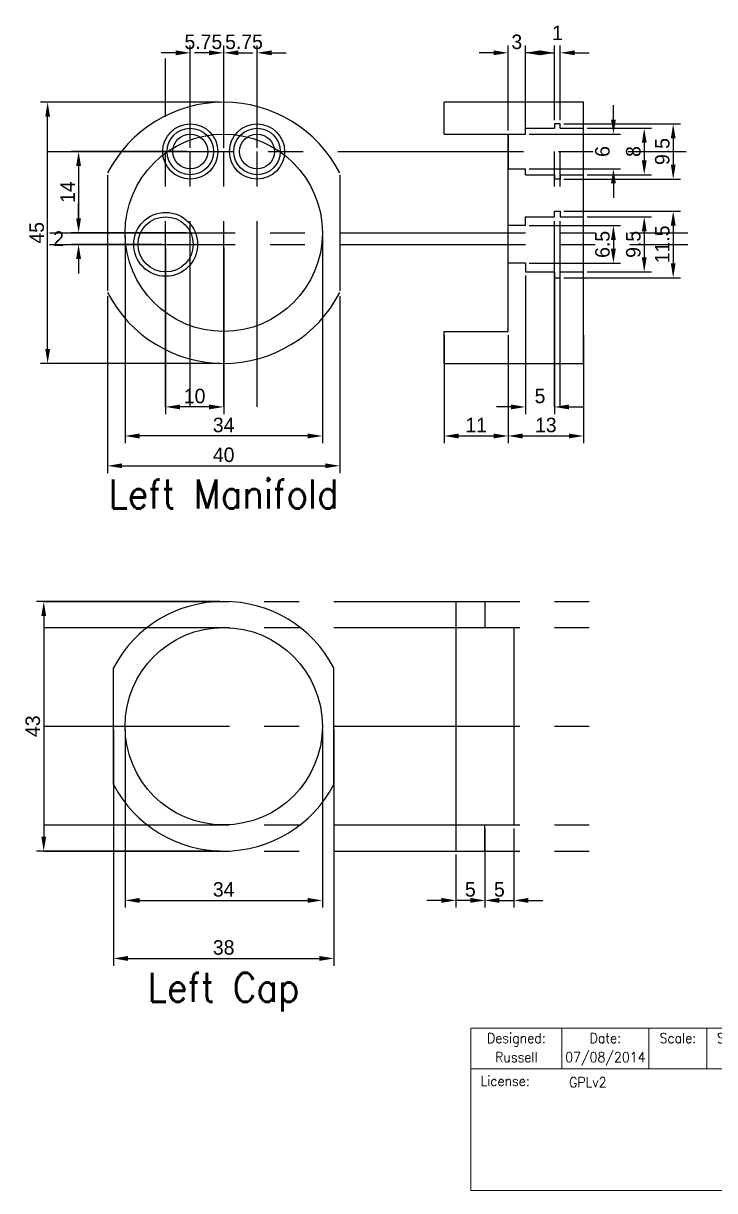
# Model space of a CAD drawing. Header units: millimetres. Extents: x 185 to 424, y -30 to 171.
# Drawn here: x 185.5 to 304.6, y -30 to 171.1 of the extents above; entities that cross this region are included whole.
import ezdxf
from ezdxf.enums import TextEntityAlignment as Align

# ---------------------------------------------------------------- set-up
doc = ezdxf.new("R2010")
doc.units = ezdxf.units.MM
doc.linetypes.add('CENTER', pattern=[50, 32, -6, 6, -6])
doc.linetypes.add('DASHDOT2', pattern=[12, 6, -2.95, 0.1, -2.95])
doc.layers.get('0').update_dxf_attribs({"color": 178, "lineweight": 25, "true_color": 0x000000})
for name, color, linetype, lineweight, true_color in [('0 ... Center', 16, 'CENTER', 25, 0x800000), ('0 ... Dimensions', 4, 'Continuous', 25, 0x00ffff), ('9.1 Drawing sheet', 178, 'Continuous', 9, 0x000000)]:
    doc.layers.add(name, color=color, linetype=linetype, lineweight=lineweight, true_color=true_color)
doc.styles.add('QCADDimTextStyle', font='txt')
doc.styles.add('textstyle0', font='Standard')
doc.styles.add('textstyle1', font='Standard')
doc.styles.add('textstyle10', font='Standard')
doc.styles.add('textstyle11', font='Standard')
doc.styles.add('textstyle12', font='Standard')
doc.styles.add('textstyle13', font='Standard')
doc.styles.add('textstyle14', font='Standard')
doc.styles.add('textstyle15', font='Standard')
doc.styles.add('textstyle16', font='Standard')
doc.styles.add('textstyle17', font='Standard')
doc.styles.add('textstyle18', font='Standard')
doc.styles.add('textstyle2', font='Standard')
doc.styles.add('textstyle20', font='Standard')
doc.styles.add('textstyle21', font='Standard')
doc.styles.add('textstyle22', font='Standard')
doc.styles.add('textstyle23', font='Standard')
doc.styles.add('textstyle24', font='Standard')
doc.styles.add('textstyle25', font='Standard')
doc.styles.add('textstyle3', font='Standard')
doc.styles.add('textstyle4', font='Standard')
doc.styles.add('textstyle5', font='Standard')
doc.styles.add('textstyle6', font='Standard')
doc.styles.add('textstyle7', font='Standard')
doc.styles.add('textstyle8', font='Standard')
doc.styles.add('textstyle9', font='Standard')
doc.dimstyles.new('QCADDimStyle', dxfattribs={"dimtxt": 2.5, "dimasz": 2.5, "dimexe": 1.25, "dimexo": 0.625, "dimtad": 1, "dimtoh": 1, "dimdec": 4, "dimzin": 0, "dimdsep": 46, "dimtxsty": 'QCADDimTextStyle', "dimcen": 0.09, "dimadec": 0, "dimazin": 0, "dimtfac": 1, "dimtdec": 4, "dimtofl": 0, "dimtmove": 0, "dimatfit": 3, "dimfxl": 1, "dimtolj": 1, "dimtzin": 0, "dimarcsym": 0})

# ---------------------------------------------------------------- blocks, each defined once
blk = doc.blocks.new('Title block')
at = {"layer": '9.1 Drawing sheet'}
for p, q in [((-157.41, 28), (-157.41, 0)), ((-157.41, 28), (0, 28)), ((-141.74, 21), (-141.74, 28)), ((-126.74, 21), (-126.74, 28)), ((-116.74, 21), (-116.74, 28)), ((-106.74, 21), (-106.74, 28)), ((-91.74, 21), (-91.74, 28)), ((-76.74, 21), (-76.74, 28)), ((0, 0), (0, 28)), ((-157.41, 21), (0, 21)), ((-91.74, 0), (-91.74, 21)), ((-157.41, 0), (0, 0))]:
    blk.add_line(p, q, dxfattribs=at)
at = {"layer": '9.1 Drawing sheet', "color": 9, "linetype": 'DASHDOT2', "lineweight": 5, "true_color": 0xc0c0c0}
for p, q in [((-87.16, 22.28), (-87.16, 26.72)), ((-89.39, 24.5), (-84.94, 24.5)), ((-83.54, 24.5), (-79.09, 24.5))]:
    blk.add_line(p, q, dxfattribs=at)
at = {"layer": '9.1 Drawing sheet', "color": 9, "linetype": 'Continuous', "lineweight": 9, "true_color": 0xc0c0c0}
for p, q in [((-79.35, 26.4), (-83.28, 25.55)), ((-79.35, 26.4), (-79.35, 22.6)), ((-83.28, 25.55), (-83.28, 23.45)), ((-83.28, 23.45), (-79.35, 22.6))]:
    blk.add_line(p, q, dxfattribs=at)
for radius in [1.9, 1.05]:
    blk.add_circle((-87.16, 24.5), radius, dxfattribs=at)
at = {"layer": '9.1 Drawing sheet', "linetype": 'Continuous', "lineweight": 0, "width": 96.5681}
for s, insert, char_height, attachment_point, style in [('Designed:', (-149.57, 27.15), 1.738, 2, 'textstyle11'), ('Date:', (-134.24, 27.15), 1.738, 2, 'textstyle12'), ('Scale:', (-121.74, 27.15), 1.738, 2, 'textstyle13'), ('Sheet:', (-111.74, 27.15), 1.738, 2, 'textstyle0'), ('Drawing No.:', (-99.24, 27.15), 1.7382, 2, 'textstyle10'), ('Customer/Project:', (-75.25, 24.5), 1.7382, 4, 'textstyle8'), ('Title:', (-88.23, 20.11), 1.738, 2, 'textstyle9'), ('License:', (-151.5, 19.77), 1.738, 2, 'textstyle14')]:
    blk.add_mtext(s, dxfattribs=dict(at, insert=insert, char_height=char_height, attachment_point=attachment_point, style=style))
at = {"layer": '9.1 Drawing sheet', "linetype": 'Continuous', "lineweight": 0, "style": 'textstyle2'}
blk.add_attdef('1. Customer/Project', text='', height=1.74, dxfattribs=at).set_placement((-49.84, 24.79), align=Align.MIDDLE_LEFT)
at = {"layer": '9.1 Drawing sheet', "linetype": 'Continuous', "lineweight": 0}
for tag, height, style, p in [('5. Designed', 1.74, 'textstyle7', (-149.57, 23)), ('4. Drawing Date', 1.74, 'textstyle6', (-134.24, 23)), ('6. Scale', 1.74, 'textstyle5', (-121.74, 23)), ('7. Sheet', 1.74, 'textstyle4', (-111.74, 23)), ('3. Drawing No.', 1.74, 'textstyle3', (-99.24, 23)), ('8. License', 1.74, 'textstyle15', (-137.26, 18.67)), ('2. Title', 2.54, 'textstyle1', (-45.87, 10.5))]:
    blk.add_attdef(tag, text='', height=height, dxfattribs=dict(at, style=style)).set_placement(p, align=Align.MIDDLE_CENTER)
blk = doc.blocks.new('*D7')
at = {"layer": '0 ... Dimensions', "color": 0, "lineweight": -2}
for p, q in [((45, -17.62), (45, -31.25)), ((50, -17.62), (50, -31.25)), ((42.5, -30), (40, -30)), ((52.5, -30), (55, -30))]:
    blk.add_line(p, q, dxfattribs=at)
at = {"layer": '0 ... Dimensions', "color": 0}
for points in [[(42.5, -30.42), (42.5, -29.58), (45, -30)], [(52.5, -29.58), (52.5, -30.42), (50, -30)]]:
    blk.add_solid(points, dxfattribs=at)
at = {"layer": 'Defpoints', "color": 0}
for p in [(45, -17), (50, -17), (50, -30)]:
    blk.add_point(p, dxfattribs=at)
at = {"layer": '0 ... Dimensions', "color": 0, "insert": (47.5, -28.12), "char_height": 2.5, "attachment_point": 5, "style": 'QCADDimTextStyle'}
blk.add_mtext('\\A1;5', dxfattribs=at)
blk = doc.blocks.new('*D8')
at = {"layer": '0 ... Dimensions', "color": 0, "lineweight": -2}
for p, q in [((40, -22.12), (40, -31.25)), ((45, -22.12), (45, -31.25)), ((37.5, -30), (35, -30)), ((47.5, -30), (50, -30))]:
    blk.add_line(p, q, dxfattribs=at)
at = {"layer": '0 ... Dimensions', "color": 0}
for points in [[(37.5, -30.42), (37.5, -29.58), (40, -30)], [(47.5, -29.58), (47.5, -30.42), (45, -30)]]:
    blk.add_solid(points, dxfattribs=at)
at = {"layer": 'Defpoints', "color": 0}
for p in [(40, -21.5), (45, -21.5), (45, -30)]:
    blk.add_point(p, dxfattribs=at)
at = {"layer": '0 ... Dimensions', "color": 0, "insert": (42.5, -28.12), "char_height": 2.5, "attachment_point": 5, "style": 'QCADDimTextStyle'}
blk.add_mtext('\\A1;5', dxfattribs=at)
blk = doc.blocks.new('*D9')
at = {"layer": '0 ... Dimensions', "color": 0, "lineweight": -2}
for p, q in [((-19, -0.62), (-19, -41.25)), ((19, -0.62), (19, -41.25)), ((-16.5, -40), (16.5, -40))]:
    blk.add_line(p, q, dxfattribs=at)
at = {"layer": '0 ... Dimensions', "color": 0}
for points in [[(-16.5, -39.58), (-16.5, -40.42), (-19, -40)], [(16.5, -40.42), (16.5, -39.58), (19, -40)]]:
    blk.add_solid(points, dxfattribs=at)
at = {"layer": 'Defpoints', "color": 0}
for p in [(-19, 0), (19, 0), (19, -40)]:
    blk.add_point(p, dxfattribs=at)
at = {"layer": '0 ... Dimensions', "color": 0, "insert": (0, -38.12), "char_height": 2.5, "attachment_point": 5, "style": 'QCADDimTextStyle'}
blk.add_mtext('\\A1;38', dxfattribs=at)
blk = doc.blocks.new('*D26')
at = {"layer": '0 ... Dimensions', "color": 0, "lineweight": -2}
for p, q in [((-17, -0.62), (-17, -31.25)), ((17, -0.62), (17, -31.25)), ((-14.5, -30), (14.5, -30))]:
    blk.add_line(p, q, dxfattribs=at)
at = {"layer": '0 ... Dimensions', "color": 0}
for points in [[(-14.5, -29.58), (-14.5, -30.42), (-17, -30)], [(14.5, -30.42), (14.5, -29.58), (17, -30)]]:
    blk.add_solid(points, dxfattribs=at)
at = {"layer": 'Defpoints', "color": 0}
for p in [(-17, 0), (17, 0), (17, -30)]:
    blk.add_point(p, dxfattribs=at)
at = {"layer": '0 ... Dimensions', "color": 0, "insert": (0, -28.12), "char_height": 2.5, "attachment_point": 5, "style": 'QCADDimTextStyle'}
blk.add_mtext('\\A1;34', dxfattribs=at)
blk = doc.blocks.new('*D27')
at = {"layer": '0 ... Dimensions', "color": 0, "lineweight": -2}
for p, q in [((-0.62, 21.5), (-32.25, 21.5)), ((-31, 19), (-31, -19)), ((-0.62, -21.5), (-32.25, -21.5))]:
    blk.add_line(p, q, dxfattribs=at)
at = {"layer": '0 ... Dimensions', "color": 0}
for points in [[(-30.58, 19), (-31.42, 19), (-31, 21.5)], [(-31.42, -19), (-30.58, -19), (-31, -21.5)]]:
    blk.add_solid(points, dxfattribs=at)
at = {"layer": 'Defpoints', "color": 0}
for p in [(0, 21.5), (-31, -21.5), (0, -21.5)]:
    blk.add_point(p, dxfattribs=at)
at = {"layer": '0 ... Dimensions', "color": 0, "insert": (-32.88, 0), "char_height": 2.5, "attachment_point": 5, "rotation": 90, "style": 'QCADDimTextStyle'}
blk.add_mtext('\\A1;43', dxfattribs=at)
blk = doc.blocks.new('*D10')
at = {"layer": '0 ... Dimensions', "color": 0, "lineweight": -2}
for p, q in [((-20, -10.93), (-20, -41.39)), ((20, -10.93), (20, -41.39)), ((-17.5, -40.14), (17.5, -40.14))]:
    blk.add_line(p, q, dxfattribs=at)
at = {"layer": '0 ... Dimensions', "color": 0}
for points in [[(-17.5, -39.72), (-17.5, -40.55), (-20, -40.14)], [(17.5, -40.55), (17.5, -39.72), (20, -40.14)]]:
    blk.add_solid(points, dxfattribs=at)
at = {"layer": 'Defpoints', "color": 0}
for p in [(-20, -10.31), (20, -10.31), (20, -40.14)]:
    blk.add_point(p, dxfattribs=at)
at = {"layer": '0 ... Dimensions', "color": 0, "insert": (0, -38.26), "char_height": 2.5, "attachment_point": 5, "style": 'QCADDimTextStyle'}
blk.add_mtext('\\A1;40', dxfattribs=at)
blk = doc.blocks.new('*D11')
at = {"layer": '0 ... Dimensions', "color": 0, "lineweight": -2}
for p, q in [((-17, -0.62), (-17, -36.25)), ((17, -0.62), (17, -36.25)), ((14.5, -35), (-14.5, -35))]:
    blk.add_line(p, q, dxfattribs=at)
at = {"layer": '0 ... Dimensions', "color": 0}
for points in [[(-14.5, -34.58), (-14.5, -35.42), (-17, -35)], [(14.5, -35.42), (14.5, -34.58), (17, -35)]]:
    blk.add_solid(points, dxfattribs=at)
at = {"layer": 'Defpoints', "color": 0}
for p in [(-17, 0), (17, 0), (-17, -35)]:
    blk.add_point(p, dxfattribs=at)
at = {"layer": '0 ... Dimensions', "color": 0, "insert": (0, -33.12), "char_height": 2.5, "attachment_point": 5, "style": 'QCADDimTextStyle'}
blk.add_mtext('\\A1;34', dxfattribs=at)
blk = doc.blocks.new('*D12')
at = {"layer": '0 ... Dimensions', "color": 0, "lineweight": -2}
for p, q in [((-0.63, 22.5), (-31.58, 22.5)), ((-30.33, -20), (-30.33, 20)), ((-0.63, -22.5), (-31.58, -22.5))]:
    blk.add_line(p, q, dxfattribs=at)
at = {"layer": '0 ... Dimensions', "color": 0}
for points in [[(-29.91, 20), (-30.74, 20), (-30.33, 22.5)], [(-30.74, -20), (-29.91, -20), (-30.33, -22.5)]]:
    blk.add_solid(points, dxfattribs=at)
at = {"layer": 'Defpoints', "color": 0}
for p in [(-30.33, 22.5), (0, 22.5), (0, -22.5)]:
    blk.add_point(p, dxfattribs=at)
at = {"layer": '0 ... Dimensions', "color": 0, "insert": (-32.2, 0), "char_height": 2.5, "attachment_point": 5, "rotation": 90, "style": 'QCADDimTextStyle'}
blk.add_mtext('\\A1;45', dxfattribs=at)
blk = doc.blocks.new('*D13')
at = {"layer": '0 ... Dimensions', "color": 0, "lineweight": -2}
for p, q in [((38, -17.62), (38, -36.25)), ((49, -17.62), (49, -36.25)), ((40.5, -35), (46.5, -35))]:
    blk.add_line(p, q, dxfattribs=at)
at = {"layer": '0 ... Dimensions', "color": 0}
for points in [[(40.5, -34.58), (40.5, -35.42), (38, -35)], [(46.5, -35.42), (46.5, -34.58), (49, -35)]]:
    blk.add_solid(points, dxfattribs=at)
at = {"layer": 'Defpoints', "color": 0}
for p in [(38, -17), (49, -17), (49, -35)]:
    blk.add_point(p, dxfattribs=at)
at = {"layer": '0 ... Dimensions', "color": 0, "insert": (43.5, -33.12), "char_height": 2.5, "attachment_point": 5, "style": 'QCADDimTextStyle'}
blk.add_mtext('\\A1;11', dxfattribs=at)
blk = doc.blocks.new('*D14')
at = {"layer": '0 ... Dimensions', "color": 0, "lineweight": -2}
for p, q in [((49, -17.62), (49, -36.25)), ((62, -17.62), (62, -36.25)), ((51.5, -35), (59.5, -35))]:
    blk.add_line(p, q, dxfattribs=at)
at = {"layer": '0 ... Dimensions', "color": 0}
for points in [[(51.5, -34.58), (51.5, -35.42), (49, -35)], [(59.5, -35.42), (59.5, -34.58), (62, -35)]]:
    blk.add_solid(points, dxfattribs=at)
at = {"layer": 'Defpoints', "color": 0}
for p in [(49, -17), (62, -17), (62, -35)]:
    blk.add_point(p, dxfattribs=at)
at = {"layer": '0 ... Dimensions', "color": 0, "insert": (55.5, -33.12), "char_height": 2.5, "attachment_point": 5, "style": 'QCADDimTextStyle'}
blk.add_mtext('\\A1;13', dxfattribs=at)
blk = doc.blocks.new('*D15')
at = {"layer": '0 ... Dimensions', "color": 0, "lineweight": -2}
for p, q in [((67.15, 19.5), (67.15, 22)), ((52.62, 17), (68.4, 17)), ((52.62, 11), (68.4, 11)), ((67.15, 8.5), (67.15, 6))]:
    blk.add_line(p, q, dxfattribs=at)
at = {"layer": '0 ... Dimensions', "color": 0}
for points in [[(66.73, 19.5), (67.57, 19.5), (67.15, 17)], [(67.57, 8.5), (66.73, 8.5), (67.15, 11)]]:
    blk.add_solid(points, dxfattribs=at)
at = {"layer": 'Defpoints', "color": 0}
for p in [(52, 17), (52, 11), (67.15, 11)]:
    blk.add_point(p, dxfattribs=at)
at = {"layer": '0 ... Dimensions', "color": 0, "insert": (65.27, 14), "char_height": 2.5, "attachment_point": 5, "rotation": 90, "style": 'QCADDimTextStyle'}
blk.add_mtext('\\A1;6', dxfattribs=at)
blk = doc.blocks.new('*D16')
at = {"layer": '0 ... Dimensions', "color": 0, "lineweight": -2}
for p, q in [((52.62, 1.25), (68.4, 1.25)), ((67.15, -1.25), (67.15, -2.75)), ((52.62, -5.25), (68.4, -5.25))]:
    blk.add_line(p, q, dxfattribs=at)
at = {"layer": '0 ... Dimensions', "color": 0}
for points in [[(67.57, -1.25), (66.73, -1.25), (67.15, 1.25)], [(66.73, -2.75), (67.57, -2.75), (67.15, -5.25)]]:
    blk.add_solid(points, dxfattribs=at)
at = {"layer": 'Defpoints', "color": 0}
for p in [(52, 1.25), (52, -5.25), (67.15, -5.25)]:
    blk.add_point(p, dxfattribs=at)
at = {"layer": '0 ... Dimensions', "color": 0, "insert": (65.27, -2), "char_height": 2.5, "attachment_point": 5, "rotation": 90, "style": 'QCADDimTextStyle'}
blk.add_mtext('\\A1;6.5', dxfattribs=at)
blk = doc.blocks.new('*D17')
at = {"layer": '0 ... Dimensions', "color": 0, "lineweight": -2}
for p, q in [((62.62, 18), (73.71, 18)), ((72.46, 15.5), (72.46, 12.5)), ((62.62, 10), (73.71, 10))]:
    blk.add_line(p, q, dxfattribs=at)
at = {"layer": '0 ... Dimensions', "color": 0}
for points in [[(72.88, 15.5), (72.05, 15.5), (72.46, 18)], [(72.05, 12.5), (72.88, 12.5), (72.46, 10)]]:
    blk.add_solid(points, dxfattribs=at)
at = {"layer": 'Defpoints', "color": 0}
for p in [(62, 18), (62, 10), (72.46, 10)]:
    blk.add_point(p, dxfattribs=at)
at = {"layer": '0 ... Dimensions', "color": 0, "insert": (70.59, 14), "char_height": 2.5, "attachment_point": 5, "rotation": 90, "style": 'QCADDimTextStyle'}
blk.add_mtext('\\A1;8', dxfattribs=at)
blk = doc.blocks.new('*D18')
at = {"layer": '0 ... Dimensions', "color": 0, "lineweight": -2}
for p, q in [((62.62, 2.75), (73.71, 2.75)), ((72.46, 0.25), (72.46, -4.25)), ((62.62, -6.75), (73.71, -6.75))]:
    blk.add_line(p, q, dxfattribs=at)
at = {"layer": '0 ... Dimensions', "color": 0}
for points in [[(72.88, 0.25), (72.05, 0.25), (72.46, 2.75)], [(72.05, -4.25), (72.88, -4.25), (72.46, -6.75)]]:
    blk.add_solid(points, dxfattribs=at)
at = {"layer": 'Defpoints', "color": 0}
for p in [(62, 2.75), (62, -6.75), (72.46, -6.75)]:
    blk.add_point(p, dxfattribs=at)
at = {"layer": '0 ... Dimensions', "color": 0, "insert": (70.59, -2), "char_height": 2.5, "attachment_point": 5, "rotation": 90, "style": 'QCADDimTextStyle'}
blk.add_mtext('\\A1;9.5', dxfattribs=at)
blk = doc.blocks.new('*D19')
at = {"layer": '0 ... Dimensions', "color": 0, "lineweight": -2}
for p, q in [((58.62, 18.75), (78.7, 18.75)), ((77.45, 16.25), (77.45, 11.75)), ((58.62, 9.25), (78.7, 9.25))]:
    blk.add_line(p, q, dxfattribs=at)
at = {"layer": '0 ... Dimensions', "color": 0}
for points in [[(77.87, 16.25), (77.04, 16.25), (77.45, 18.75)], [(77.04, 11.75), (77.87, 11.75), (77.45, 9.25)]]:
    blk.add_solid(points, dxfattribs=at)
at = {"layer": 'Defpoints', "color": 0}
for p in [(58, 18.75), (58, 9.25), (77.45, 9.25)]:
    blk.add_point(p, dxfattribs=at)
at = {"layer": '0 ... Dimensions', "color": 0, "insert": (75.58, 14), "char_height": 2.5, "attachment_point": 5, "rotation": 90, "style": 'QCADDimTextStyle'}
blk.add_mtext('\\A1;9.5', dxfattribs=at)
blk = doc.blocks.new('*D20')
at = {"layer": '0 ... Dimensions', "color": 0, "lineweight": -2}
for p, q in [((58.62, 3.75), (78.7, 3.75)), ((77.45, 1.25), (77.45, -5.25)), ((58.62, -7.75), (78.7, -7.75))]:
    blk.add_line(p, q, dxfattribs=at)
at = {"layer": '0 ... Dimensions', "color": 0}
for points in [[(77.87, 1.25), (77.04, 1.25), (77.45, 3.75)], [(77.04, -5.25), (77.87, -5.25), (77.45, -7.75)]]:
    blk.add_solid(points, dxfattribs=at)
at = {"layer": 'Defpoints', "color": 0}
for p in [(58, 3.75), (58, -7.75), (77.45, -7.75)]:
    blk.add_point(p, dxfattribs=at)
at = {"layer": '0 ... Dimensions', "color": 0, "insert": (75.58, -2), "char_height": 2.5, "attachment_point": 5, "rotation": 90, "style": 'QCADDimTextStyle'}
blk.add_mtext('\\A1;11.5', dxfattribs=at)
blk = doc.blocks.new('*D21')
at = {"layer": '0 ... Dimensions', "color": 0, "lineweight": -2}
for p, q in [((-5.75, 14.62), (-5.75, 32.25)), ((0, 14.62), (0, 32.25)), ((-8.25, 31), (-10.75, 31)), ((2.5, 31), (5, 31))]:
    blk.add_line(p, q, dxfattribs=at)
at = {"layer": '0 ... Dimensions', "color": 0}
for points in [[(-8.25, 30.58), (-8.25, 31.42), (-5.75, 31)], [(2.5, 31.42), (2.5, 30.58), (0, 31)]]:
    blk.add_solid(points, dxfattribs=at)
at = {"layer": 'Defpoints', "color": 0}
for p in [(0, 31), (-5.75, 14), (0, 14)]:
    blk.add_point(p, dxfattribs=at)
at = {"layer": '0 ... Dimensions', "color": 0, "insert": (-3.5, 32.88), "char_height": 2.5, "attachment_point": 5, "style": 'QCADDimTextStyle'}
blk.add_mtext('\\A1;5.75', dxfattribs=at)
blk = doc.blocks.new('*D22')
at = {"layer": '0 ... Dimensions', "color": 0, "lineweight": -2}
for p, q in [((0, 14.62), (0, 32.25)), ((5.75, 14.62), (5.75, 32.25)), ((-2.5, 31), (-5, 31)), ((8.25, 31), (10.75, 31))]:
    blk.add_line(p, q, dxfattribs=at)
at = {"layer": '0 ... Dimensions', "color": 0}
for points in [[(-2.5, 30.58), (-2.5, 31.42), (0, 31)], [(8.25, 31.42), (8.25, 30.58), (5.75, 31)]]:
    blk.add_solid(points, dxfattribs=at)
at = {"layer": 'Defpoints', "color": 0}
for p in [(0, 31), (0, 14), (5.75, 14)]:
    blk.add_point(p, dxfattribs=at)
at = {"layer": '0 ... Dimensions', "color": 0, "insert": (3.5, 32.88), "char_height": 2.5, "attachment_point": 5, "style": 'QCADDimTextStyle'}
blk.add_mtext('\\A1;5.75', dxfattribs=at)
blk = doc.blocks.new('*D23')
at = {"layer": '0 ... Dimensions', "color": 0, "lineweight": -2}
for p, q in [((-6.38, 14), (-26.25, 14)), ((-25, 11.5), (-25, 2.5)), ((-6.38, 0), (-26.25, 0))]:
    blk.add_line(p, q, dxfattribs=at)
at = {"layer": '0 ... Dimensions', "color": 0}
for points in [[(-24.58, 11.5), (-25.42, 11.5), (-25, 14)], [(-25.42, 2.5), (-24.58, 2.5), (-25, 0)]]:
    blk.add_solid(points, dxfattribs=at)
at = {"layer": 'Defpoints', "color": 0}
for p in [(-5.75, 14), (-25, 0), (-5.75, 0)]:
    blk.add_point(p, dxfattribs=at)
at = {"layer": '0 ... Dimensions', "color": 0, "insert": (-26.88, 7), "char_height": 2.5, "attachment_point": 5, "rotation": 90, "style": 'QCADDimTextStyle'}
blk.add_mtext('\\A1;14', dxfattribs=at)
blk = doc.blocks.new('*D24')
at = {"layer": '0 ... Dimensions', "color": 0, "lineweight": -2}
for p, q in [((-25, 2.5), (-25, 5)), ((-10.62, 0), (-26.25, 0)), ((-10.62, -2), (-26.25, -2)), ((-25, -4.5), (-25, -7))]:
    blk.add_line(p, q, dxfattribs=at)
at = {"layer": '0 ... Dimensions', "color": 0}
for points in [[(-25.42, 2.5), (-24.58, 2.5), (-25, 0)], [(-24.58, -4.5), (-25.42, -4.5), (-25, -2)]]:
    blk.add_solid(points, dxfattribs=at)
at = {"layer": 'Defpoints', "color": 0}
for p in [(-25, 0), (-10, 0), (-10, -2)]:
    blk.add_point(p, dxfattribs=at)
at = {"layer": '0 ... Dimensions', "color": 0, "insert": (-28.44, -1), "char_height": 2.5, "attachment_point": 5, "style": 'QCADDimTextStyle'}
blk.add_mtext('\\A1;2', dxfattribs=at)
blk = doc.blocks.new('*D25')
at = {"layer": '0 ... Dimensions', "color": 0, "lineweight": -2}
for p, q in [((57, 19.38), (57, 32.25)), ((58, 19.38), (58, 32.25)), ((54.5, 31), (52, 31)), ((60.5, 31), (63, 31))]:
    blk.add_line(p, q, dxfattribs=at)
at = {"layer": '0 ... Dimensions', "color": 0}
for points in [[(54.5, 30.58), (54.5, 31.42), (57, 31)], [(60.5, 31.42), (60.5, 30.58), (58, 31)]]:
    blk.add_solid(points, dxfattribs=at)
at = {"layer": 'Defpoints', "color": 0}
for p in [(58, 31), (57, 18.75), (58, 18.75)]:
    blk.add_point(p, dxfattribs=at)
at = {"layer": '0 ... Dimensions', "color": 0, "insert": (57.5, 34.44), "char_height": 2.5, "attachment_point": 5, "style": 'QCADDimTextStyle'}
blk.add_mtext('\\A1;1', dxfattribs=at)
blk = doc.blocks.new('*D53')
at = {"layer": '0 ... Dimensions', "color": 0, "lineweight": -2}
for p, q in [((-10, -2.62), (-10, -31.25)), ((0, -2.62), (0, -31.25)), ((-2.5, -30), (-7.5, -30))]:
    blk.add_line(p, q, dxfattribs=at)
at = {"layer": '0 ... Dimensions', "color": 0}
for points in [[(-7.5, -29.58), (-7.5, -30.42), (-10, -30)], [(-2.5, -30.42), (-2.5, -29.58), (0, -30)]]:
    blk.add_solid(points, dxfattribs=at)
at = {"layer": 'Defpoints', "color": 0}
for p in [(-10, -2), (0, -2), (-10, -30)]:
    blk.add_point(p, dxfattribs=at)
at = {"layer": '0 ... Dimensions', "color": 0, "insert": (-5, -28.13), "char_height": 2.5, "attachment_point": 5, "style": 'QCADDimTextStyle'}
blk.add_mtext('\\A1;10', dxfattribs=at)
blk = doc.blocks.new('*D57')
at = {"layer": '0 ... Dimensions', "color": 0, "lineweight": -2}
for p, q in [((49, 17.62), (49, 32.25)), ((52, 17.62), (52, 32.25)), ((46.5, 31), (44, 31)), ((54.5, 31), (57, 31))]:
    blk.add_line(p, q, dxfattribs=at)
at = {"layer": '0 ... Dimensions', "color": 0}
for points in [[(46.5, 30.58), (46.5, 31.42), (49, 31)], [(54.5, 31.42), (54.5, 30.58), (52, 31)]]:
    blk.add_solid(points, dxfattribs=at)
at = {"layer": 'Defpoints', "color": 0}
for p in [(52, 31), (49, 17), (52, 17)]:
    blk.add_point(p, dxfattribs=at)
at = {"layer": '0 ... Dimensions', "color": 0, "insert": (50.5, 32.88), "char_height": 2.5, "attachment_point": 5, "style": 'QCADDimTextStyle'}
blk.add_mtext('\\A1;3', dxfattribs=at)
blk = doc.blocks.new('*D58')
at = {"layer": '0 ... Dimensions', "color": 0, "lineweight": -2}
for p, q in [((52, -7.38), (52, -31.25)), ((57, -7.38), (57, -31.25)), ((49.5, -30), (47, -30)), ((59.5, -30), (62, -30))]:
    blk.add_line(p, q, dxfattribs=at)
at = {"layer": '0 ... Dimensions', "color": 0}
for points in [[(49.5, -30.42), (49.5, -29.58), (52, -30)], [(59.5, -29.58), (59.5, -30.42), (57, -30)]]:
    blk.add_solid(points, dxfattribs=at)
at = {"layer": 'Defpoints', "color": 0}
for p in [(52, -6.75), (57, -6.75), (57, -30)]:
    blk.add_point(p, dxfattribs=at)
at = {"layer": '0 ... Dimensions', "color": 0, "insert": (54.5, -28.12), "char_height": 2.5, "attachment_point": 5, "style": 'QCADDimTextStyle'}
blk.add_mtext('\\A1;5', dxfattribs=at)
blk = doc.blocks.new('Cap (left)')
for p, q in [((40, 21.5), (45, 21.5)), ((40, 21.5), (40, -21.5)), ((45, 21.5), (45, 17)), ((45, 17), (50, 17)), ((50, 17), (50, -17)), ((-19, -10.06231), (-19, 10.06231)), ((19, -10.06231), (19, 10.06231)), ((45, -21.5), (45, -17)), ((45, -17), (50, -17)), ((40, -21.5), (45, -21.5))]:
    blk.add_line(p, q)
blk.add_circle((0, 0), 17)
for start, end in [(27.9054728, 152.0945272), (207.9054728, 332.0945272)]:
    blk.add_arc((0, 0), 21.5, start, end)
at = {"layer": '0 ... Center'}
for p, q in [((-31, 21.5), (69, 21.5)), ((-31, 17), (69, 17)), ((-31, 0), (69, 0)), ((-31, -17), (69, -17)), ((-31, -21.5), (69, -21.5))]:
    blk.add_line(p, q, dxfattribs=at)
at = {"layer": '0 ... Dimensions', "style": 'textstyle25'}
blk.add_text('Left Cap', height=5, dxfattribs=at).set_placement((0, -45), align=Align.MIDDLE_CENTER)
at = {"layer": '0 ... Dimensions'}
dim = blk.add_linear_dim(base=(-31, -21.5), p1=(0, 21.5), p2=(0, -21.5), angle=90, dimstyle='QCADDimStyle', override={"dimtxt": 2.5, "dimasz": 2.5, "dimexe": 1.25, "dimexo": 0.625, "dimgap": 0.625, "dimzin": 8, "dimclrd": 0, "dimclre": 0, "dimclrt": 0, "dimazin": 3, "dimtmove": 2}, dxfattribs=at)
dim.commit()
dim.dimension.update_dxf_attribs({"geometry": '*D27', "text_midpoint": (-32.875, 0)})
for base, p1, p2, picture, middle in [((19, -40), (-19, 0), (19, 0), '*D9', (0, -38.125)), ((17, -30), (-17, 0), (17, 0), '*D26', (0, -28.125)), ((50, -30), (45, -17), (50, -17), '*D7', (47.5, -28.125)), ((45, -30), (40, -21.5), (45, -21.5), '*D8', (42.5, -28.125))]:
    dim = blk.add_linear_dim(base=base, p1=p1, p2=p2, dimstyle='QCADDimStyle', override={"dimtxt": 2.5, "dimasz": 2.5, "dimexe": 1.25, "dimexo": 0.625, "dimgap": 0.625, "dimzin": 8, "dimclrd": 0, "dimclre": 0, "dimclrt": 0, "dimazin": 3, "dimtmove": 2}, dxfattribs=at)
    dim.commit()
    dim.dimension.update_dxf_attribs({"geometry": picture, "text_midpoint": middle})
blk = doc.blocks.new('Manifold (left)')
for p, q in [((62, 22.5), (38, 22.5)), ((38, 17), (38, 22.5)), ((62, -22.5), (62, 22.5)), ((58, 18.75), (57, 18.75)), ((57, 18.75), (57, 18)), ((58, 18), (58, 18.75)), ((38, 17), (49, 17)), ((49, 17), (52, 17)), ((49, 17), (49, 11)), ((49, -17), (49, 17)), ((52, 18), (57, 18)), ((52, 17), (52, 18)), ((58, 18), (62, 18)), ((49, 11), (52, 11)), ((52, 10), (52, 11)), ((-20, 10), (-20, -10)), ((20, 10), (20, -10)), ((52, 10), (57, 10)), ((57, 10), (57, 9.25)), ((58, 9.25), (57, 9.25)), ((58, 10), (62, 10)), ((58, 10), (58, 9.25)), ((52, 2.75), (57, 2.75)), ((52, 1.25), (52, 2.75)), ((57, 3.75), (58, 3.75)), ((57, 2.75), (57, 3.75)), ((58, 3.75), (58, 2.75)), ((58, 2.75), (62, 2.75)), ((52, 1.25), (49, 1.25)), ((52, -5.25), (49, -5.25)), ((52, -5.25), (52, -6.75)), ((52, -6.75), (57, -6.75)), ((57, -6.75), (57, -7.75)), ((57, -7.75), (58, -7.75)), ((58, -7.75), (58, -6.75)), ((58, -6.75), (62, -6.75)), ((38, -22.5), (38, -17)), ((38, -17), (49, -17)), ((38, -22.5), (62, -22.5))]:
    blk.add_line(p, q)
for centre, radius in [((-5.75, 14), 4.75), ((5.75, 14), 4.75), ((0, 0), 17), ((-5.75, 14), 4), ((-5.75, 14), 3), ((5.75, 14), 4), ((5.75, 14), 3), ((-10, -2), 5.5), ((-10, -2), 4.75)]:
    blk.add_circle(centre, radius)
for start, end in [(27.2660445, 152.7339555), (207.2660445, 332.7339555)]:
    blk.add_arc((0, 0), 22.5, start, end)
at = {"layer": '0 ... Center'}
for p, q in [((-10, -30), (-10, 30)), ((-5.75, -30), (-5.75, 30)), ((0, -30), (0, 30)), ((5.75, -30), (5.75, 30)), ((57, -30), (57, 30)), ((58, -30), (58, 30)), ((-30.32624, 14), (79.67376, 14)), ((-30, 0), (80, 0)), ((-30, -2), (80, -2))]:
    blk.add_line(p, q, dxfattribs=at)
at = {"layer": '0 ... Dimensions', "style": 'textstyle24'}
blk.add_text('Left Manifold', height=5, dxfattribs=at).set_placement((0, -45), align=Align.MIDDLE_CENTER)
at = {"layer": '0 ... Dimensions'}
for p1, picture, middle in [((-5.75, 14), '*D21', (-3.5, 32.875)), ((5.75, 14), '*D22', (3.5, 32.875))]:
    dim = blk.add_linear_dim(base=(0, 31), p1=p1, p2=(0, 14), dimstyle='QCADDimStyle', override={"dimtxt": 2.5, "dimasz": 2.5, "dimexe": 1.25, "dimexo": 0.625, "dimgap": 0.625, "dimzin": 8, "dimclrd": 0, "dimclre": 0, "dimclrt": 0, "dimazin": 3, "dimtmove": 2}, dxfattribs=at)
    dim.commit()
    dim.dimension.update_dxf_attribs({"geometry": picture, "text_midpoint": middle, "dimtype": 160})
for base, p1, p2, picture, middle in [((52, 31), (49, 17), (52, 17), '*D57', (50.5, 32.875)), ((58, 31), (57, 18.75), (58, 18.75), '*D25', (57.5, 34.4375)), ((-17, -35), (17, 0), (-17, 0), '*D11', (0, -33.125)), ((-10, -30), (0, -2), (-10, -2), '*D53', (-5, -28.125)), ((57, -30), (52, -6.75), (57, -6.75), '*D58', (54.5, -28.125)), ((20, -40.1376), (-20, -10.30776), (20, -10.30776), '*D10', (0, -38.2626)), ((49, -35), (38, -17), (49, -17), '*D13', (43.5, -33.125)), ((62, -35), (49, -17), (62, -17), '*D14', (55.5, -33.125))]:
    dim = blk.add_linear_dim(base=base, p1=p1, p2=p2, dimstyle='QCADDimStyle', override={"dimtxt": 2.5, "dimasz": 2.5, "dimexe": 1.25, "dimexo": 0.625, "dimgap": 0.625, "dimzin": 8, "dimclrd": 0, "dimclre": 0, "dimclrt": 0, "dimazin": 3, "dimtmove": 2}, dxfattribs=at)
    dim.commit()
    dim.dimension.update_dxf_attribs({"geometry": picture, "text_midpoint": middle})
for base, p1, p2, picture, middle in [((-30.32624, 22.5), (0, -22.5), (0, 22.5), '*D12', (-32.20124, 0)), ((67.14912, 11), (52, 17), (52, 11), '*D15', (65.27412, 14)), ((77.45472, 9.25), (58, 18.75), (58, 9.25), '*D19', (75.57972, 14)), ((72.46464, 10), (62, 18), (62, 10), '*D17', (70.58964, 14)), ((-25, 0), (-5.75, 14), (-5.75, 0), '*D23', (-26.875, 7)), ((-25, 0), (-10, -2), (-10, 0), '*D24', (-28.4375, -1)), ((77.45472, -7.75), (58, 3.75), (58, -7.75), '*D20', (75.57972, -2)), ((72.46464, -6.75), (62, 2.75), (62, -6.75), '*D18', (70.58964, -2)), ((67.14912, -5.25), (52, 1.25), (52, -5.25), '*D16', (65.27412, -2))]:
    dim = blk.add_linear_dim(base=base, p1=p1, p2=p2, angle=90, dimstyle='QCADDimStyle', override={"dimtxt": 2.5, "dimasz": 2.5, "dimexe": 1.25, "dimexo": 0.625, "dimgap": 0.625, "dimzin": 8, "dimclrd": 0, "dimclre": 0, "dimclrt": 0, "dimazin": 3, "dimtmove": 2}, dxfattribs=at)
    dim.commit()
    dim.dimension.update_dxf_attribs({"geometry": picture, "text_midpoint": middle})

msp = doc.modelspace()

# ---------------------------------------------------------------- block references
for name, p in [('Manifold (left)', (220, 135)), ('Cap (left)', (220, 50))]:
    msp.add_blockref(name, p)
at = {"layer": '9.1 Drawing sheet'}
ref = msp.add_blockref('Title block', (420, -30), dxfattribs=at)
ref.add_attrib('8. License', 'GPLv2', dxfattribs={"lineweight": 0, "height": 1.738, "style": 'textstyle16'}).set_placement((282.74, -11.33), align=Align.MIDDLE_CENTER)
ref.add_attrib('3. Drawing No.', '1', dxfattribs={"linetype": 'Continuous', "lineweight": 0, "height": 1.74, "style": 'textstyle17'}).set_placement((320.76, -7), align=Align.MIDDLE_CENTER)
ref.add_attrib('7. Sheet', '1', dxfattribs={"linetype": 'Continuous', "lineweight": 0, "height": 1.74, "style": 'textstyle18'}).set_placement((308.26, -7), align=Align.MIDDLE_CENTER)
ref.add_attrib('4. Drawing Date', '07/08/2014', dxfattribs={"height": 1.738, "style": 'textstyle20'}).set_placement((285.76, -7), align=Align.MIDDLE_CENTER)
ref.add_attrib('5. Designed', 'Russell', dxfattribs={"linetype": 'Continuous', "lineweight": 0, "height": 1.738, "style": 'textstyle21'}).set_placement((270.43, -7), align=Align.MIDDLE_CENTER)
ref.add_attrib('2. Title', 'Linear Heat Sink', dxfattribs={"height": 2.54, "style": 'textstyle22'}).set_placement((374.13, -19.5), align=Align.MIDDLE_CENTER)
ref.add_attrib('1. Customer/Project', 'AutoTIG', dxfattribs={"linetype": 'Continuous', "lineweight": 0, "height": 1.738, "style": 'textstyle23'}).set_placement((370.16, -5.21), align=Align.MIDDLE_LEFT)

doc.saveas('drawing.dxf')
